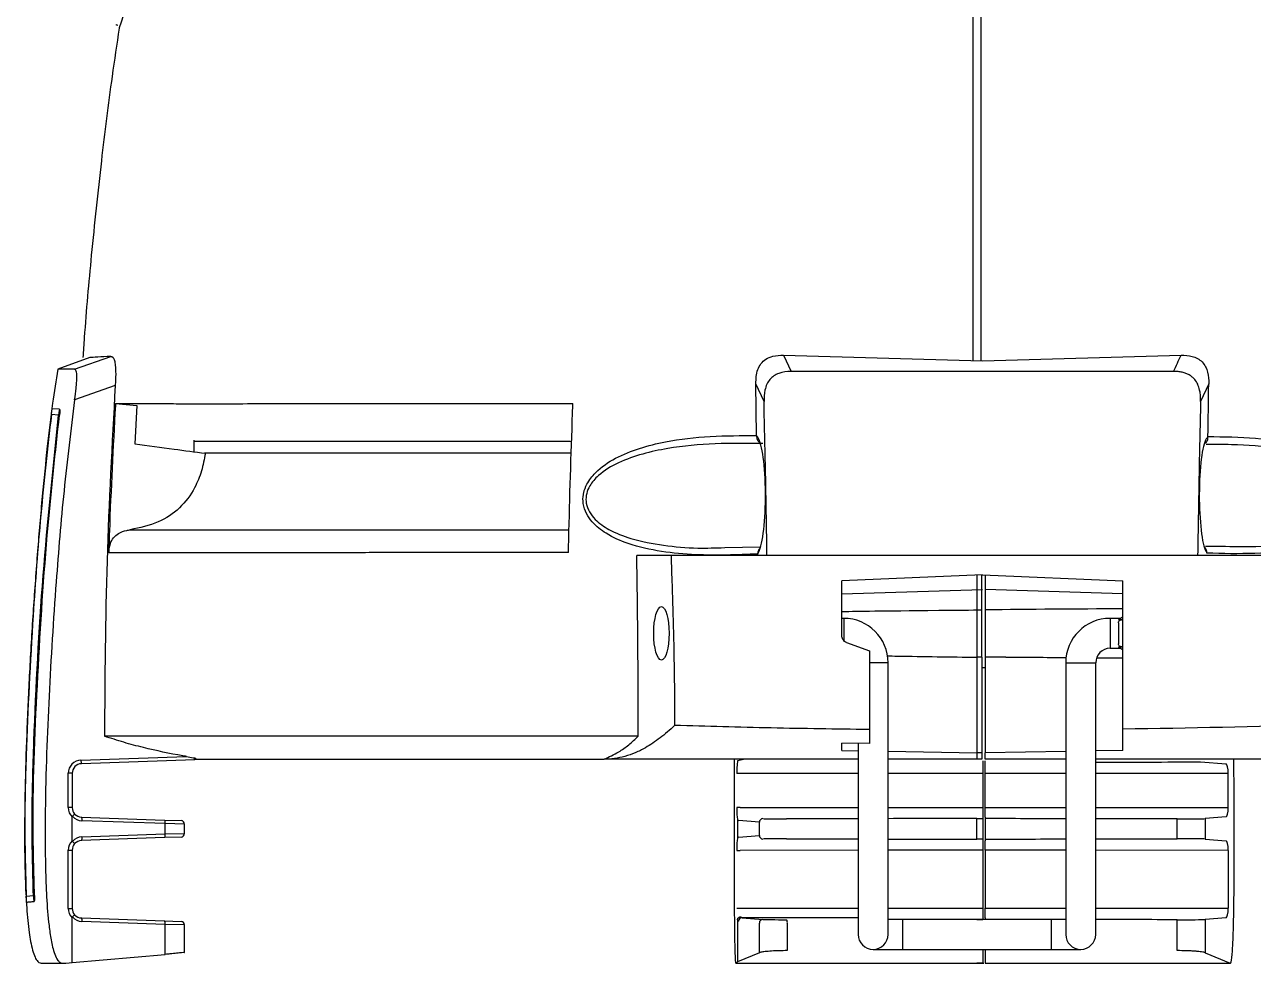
# Model space of a CAD drawing. Header units: inches. Extents: x 0.2 to 13.2, y 0.1 to 15.1.
# Drawn here: x 2.76 to 7.89, y 5.6 to 9.52 of the extents above; entities that cross this region are included whole.
import ezdxf

# ---------------------------------------------------------------- set-up
doc = ezdxf.new("R2010")
doc.units = ezdxf.units.IN
doc.header["$LTSCALE"] = 0.75
doc.header["$MEASUREMENT"] = 0
doc.layers.get('0').update_dxf_attribs({"linetype": 'CONTINUOUS'})

msp = doc.modelspace()

# ---------------------------------------------------------------- linework, layer by layer
for p, q in [((3.037, 8.1291), (2.9029, 8.0803)), ((2.9722, 8.0803), (3.1238, 8.1338)), ((5.9271, 8.1384), (6.7555, 8.1145)), ((5.9271, 8.1384), (5.9583, 8.0709)), ((6.7555, 8.1146), (7.5836, 8.1384)), ((2.9722, 8.0803), (2.9029, 8.0803)), ((6.7555, 8.0709), (5.9583, 8.0709)), ((7.5524, 8.0709), (6.7555, 8.0709)), ((3.1424, 8.0119), (2.9731, 7.9521)), ((5.8151, 7.8032), (5.8117, 8.0198)), ((5.8457, 7.9449), (5.8117, 8.0198)), ((7.699, 8.0198), (7.665, 7.9449)), ((2.9063, 7.8884), (2.8763, 7.891)), ((2.9101, 7.913), (2.8801, 7.9156)), ((3.1433, 7.9366), (3.1429, 7.9292)), ((3.1433, 7.9366), (3.2328, 7.9292)), ((3.2328, 7.9292), (3.2238, 7.7687)), ((3.4707, 7.7361), (3.4707, 7.7847)), ((5.8151, 7.8032), (5.8151, 7.7999)), ((5.0395, 7.7792), (3.4707, 7.7792)), ((7.6837, 7.7724), (7.6838, 7.7724)), ((5.6818, 7.3367), (5.8294, 7.3392)), ((5.8273, 7.3331), (5.8268, 7.3321)), ((7.6842, 7.3353), (7.6838, 7.3362)), ((7.685, 7.3431), (7.751, 7.3426)), ((5.4582, 7.3042), (5.3158, 7.3042)), ((6.7555, 7.3042), (5.4582, 7.3042)), ((5.8201, 7.3126), (5.8202, 7.3098)), ((8.181, 7.3042), (6.7555, 7.3042)), ((6.7555, 7.223), (6.1704, 7.1982)), ((6.7329, 7.2221), (6.7329, 6.8794)), ((6.7529, 6.8794), (6.7529, 7.2229)), ((6.7555, 7.2229), (7.3404, 7.1982)), ((6.7679, 7.2224), (6.7679, 6.8792)), ((6.1704, 7.1442), (6.7555, 7.1617)), ((7.3404, 7.1442), (6.7679, 7.1613)), ((6.1779, 7.0417), (6.1704, 7.0417)), ((6.1779, 7.0417), (6.1779, 6.9491)), ((7.3297, 7.0417), (7.2879, 7.0417)), ((7.2879, 7.0417), (7.2879, 6.9167)), ((7.3229, 7.0365), (7.3391, 7.0476)), ((7.3229, 7.0365), (7.3429, 7.0365)), ((7.3229, 7.0226), (7.3229, 6.9358)), ((6.1901, 6.9405), (6.2854, 6.9068)), ((7.2879, 6.9167), (7.3297, 6.9167)), ((7.3429, 6.9219), (7.3229, 6.9219)), ((7.3402, 6.9102), (7.3229, 6.9219)), ((6.7329, 6.8794), (6.7329, 6.4806)), ((6.7529, 6.8794), (6.7329, 6.8794)), ((6.7529, 6.8794), (6.7529, 6.4806)), ((6.8536, 6.8805), (6.7679, 6.8792)), ((6.7679, 6.8792), (6.7679, 6.4805)), ((6.3629, 6.8567), (6.285, 6.8567)), ((6.3629, 5.8467), (6.3629, 6.8567)), ((6.7679, 6.8355), (6.7529, 6.8355)), ((7.1029, 6.8567), (7.1029, 5.8467)), ((7.1029, 6.8567), (7.2279, 6.8567)), ((7.2279, 5.8467), (7.2279, 6.8567)), ((6.2854, 6.5783), (6.2854, 6.5203)), ((6.2854, 6.5203), (6.1704, 6.5211)), ((6.1704, 6.4909), (6.1704, 6.5211)), ((6.2379, 6.5206), (6.2379, 5.8467)), ((2.9996, 6.4505), (3.4386, 6.4659)), ((3.4736, 6.452), (3.0015, 6.4356)), ((3.4704, 6.4542), (5.1795, 6.4542)), ((6.2379, 6.4542), (5.1795, 6.4542)), ((5.1795, 6.4542), (5.1795, 6.4542)), ((5.7367, 6.4496), (5.7599, 6.4542)), ((6.1704, 6.4909), (6.2379, 6.4897)), ((6.3629, 6.4874), (6.7329, 6.4806)), ((6.7329, 6.4542), (6.3629, 6.4542)), ((6.7529, 6.4806), (6.7329, 6.4806)), ((6.7529, 6.4542), (6.7329, 6.4542)), ((6.7529, 6.4806), (6.7529, 6.4542)), ((7.1029, 6.4866), (6.7679, 6.4805)), ((7.1029, 6.4542), (6.7679, 6.4542)), ((7.3404, 6.4909), (7.2279, 6.4889)), ((8.474, 6.4542), (7.2279, 6.4542)), ((6.7579, 6.4481), (6.7579, 6.3949)), ((6.7679, 6.3949), (6.7679, 6.4481)), ((7.6639, 6.4434), (7.7714, 6.4346)), ((2.9466, 6.2528), (2.9466, 6.3956)), ((2.9629, 6.3956), (2.9466, 6.3956)), ((2.9629, 6.3956), (2.9629, 6.2528)), ((5.7467, 6.3946), (5.732, 6.3946)), ((6.2379, 6.3947), (5.7467, 6.3946)), ((6.7579, 6.3949), (6.3629, 6.3948)), ((6.7579, 6.3949), (6.7579, 6.2535)), ((6.7679, 6.2535), (6.7679, 6.3949)), ((7.1029, 6.3948), (6.7679, 6.3949)), ((7.7798, 6.3946), (7.2279, 6.3948)), ((7.7798, 6.2538), (7.7798, 6.3946)), ((2.9629, 6.2528), (2.9466, 6.2528)), ((5.7467, 6.2538), (5.732, 6.2538)), ((5.7467, 6.2538), (6.2379, 6.2537)), ((6.3629, 6.2536), (6.7579, 6.2535)), ((6.7579, 6.2535), (6.7579, 6.2135)), ((6.7679, 6.2535), (7.1029, 6.2536)), ((6.7679, 6.2135), (6.7679, 6.2535)), ((7.2279, 6.2537), (7.7798, 6.2538)), ((2.9629, 6.1147), (2.9629, 6.2137)), ((3.0015, 6.2129), (3.3482, 6.2008)), ((3.3506, 6.1858), (3.0038, 6.1979)), ((3.3482, 6.2008), (3.417, 6.1983)), ((5.7347, 6.2042), (5.7347, 6.1242)), ((5.8264, 6.1917), (5.74, 6.1988)), ((6.7329, 6.1919), (6.7329, 6.2069)), ((6.7329, 6.2069), (6.7579, 6.2069)), ((6.7579, 6.2135), (6.7579, 6.2069)), ((6.7579, 6.2069), (6.7579, 6.1919)), ((6.7679, 6.2135), (6.7679, 6.2067)), ((6.7679, 6.2067), (6.7679, 6.1218)), ((7.5679, 6.1231), (7.5679, 6.2053)), ((7.7714, 6.2138), (7.6843, 6.2067)), ((7.6843, 6.2067), (7.6843, 6.1217)), ((3.3506, 6.1427), (3.3506, 6.1858)), ((3.4315, 6.1834), (3.3506, 6.1858)), ((3.3506, 6.1427), (3.4315, 6.1451)), ((3.4315, 6.1451), (3.4315, 6.1834)), ((5.8264, 6.1367), (5.8264, 6.1917)), ((6.7329, 6.1365), (6.7329, 6.1919)), ((6.7579, 6.1919), (6.7579, 6.1365)), ((3.3482, 6.1277), (3.0015, 6.1156)), ((3.0038, 6.1305), (3.3506, 6.1427)), ((3.417, 6.1301), (3.3482, 6.1277)), ((5.74, 6.1296), (5.8264, 6.1367)), ((6.7329, 6.1215), (6.7329, 6.1365)), ((6.7579, 6.1215), (6.7329, 6.1215)), ((6.7579, 6.1365), (6.7579, 6.1215)), ((6.7579, 6.1215), (6.7579, 6.1149)), ((6.7579, 6.1149), (6.7579, 6.0749)), ((6.7679, 6.1218), (6.7679, 6.1149)), ((6.7679, 6.0749), (6.7679, 6.1149)), ((7.6843, 6.1217), (7.7714, 6.1146)), ((2.9466, 5.8328), (2.9466, 6.0756)), ((2.9466, 6.0756), (2.9629, 6.0756)), ((2.9629, 6.0756), (2.9629, 5.8328)), ((5.732, 6.0746), (5.7467, 6.0746)), ((6.2379, 6.0747), (5.7467, 6.0746)), ((6.7579, 6.0749), (6.3629, 6.0748)), ((6.7579, 6.0749), (6.7579, 5.8335)), ((6.7679, 6.0749), (6.7679, 5.8335)), ((7.1029, 6.0748), (6.7679, 6.0749)), ((7.7798, 6.0746), (7.2279, 6.0748)), ((7.7798, 6.0746), (7.7798, 5.8338)), ((2.7714, 5.8836), (2.8014, 5.8863)), ((6.2379, 5.8467), (6.2379, 5.7242)), ((6.3629, 5.7242), (6.3629, 5.8467)), ((7.1029, 5.8467), (7.1029, 5.7242)), ((7.2279, 5.7242), (7.2279, 5.8467)), ((2.9466, 5.8328), (2.9629, 5.8328)), ((2.9629, 5.6064), (2.9629, 5.7937)), ((3.0015, 5.7929), (3.3482, 5.7808)), ((5.732, 5.8338), (5.7467, 5.8338)), ((5.7467, 5.8338), (6.2379, 5.8337)), ((5.7546, 5.7938), (5.841, 5.7867)), ((6.2379, 5.7937), (5.7546, 5.7938)), ((6.3629, 5.8336), (6.7579, 5.8335)), ((6.4229, 5.7867), (6.3629, 5.7867)), ((7.0429, 5.7867), (6.4229, 5.7867)), ((6.4229, 5.7867), (6.4229, 5.6617)), ((6.7329, 5.7869), (6.7579, 5.7869)), ((6.7329, 5.7867), (6.7329, 5.7869)), ((6.7579, 5.8335), (6.7579, 5.7935)), ((6.7579, 5.7935), (6.7579, 5.7869)), ((6.7579, 5.7869), (6.7579, 5.7867)), ((6.7679, 5.8335), (7.1029, 5.8336)), ((6.7679, 5.7935), (6.7679, 5.8335)), ((6.7679, 5.7935), (6.7679, 5.7867)), ((7.1029, 5.7867), (7.0429, 5.7867)), ((7.0429, 5.7867), (7.0429, 5.6617)), ((7.2279, 5.8337), (7.7798, 5.8338)), ((7.7714, 5.7938), (7.6843, 5.7867)), ((7.6843, 5.7867), (7.6843, 5.6478)), ((3.3506, 5.7658), (3.0038, 5.7779)), ((3.3482, 5.7808), (3.417, 5.7783)), ((3.3506, 5.641), (3.3506, 5.7658)), ((3.4315, 5.7634), (3.3506, 5.7658)), ((3.4315, 5.6494), (3.4315, 5.7634)), ((5.7347, 5.7842), (5.7347, 5.6093)), ((5.8264, 5.6478), (5.8264, 5.7717)), ((5.9428, 5.7706), (5.9428, 5.6565)), ((7.5679, 5.6565), (7.5679, 5.7853)), ((2.9629, 5.6064), (3.3506, 5.641)), ((5.8264, 5.6478), (5.7347, 5.6093)), ((6.3004, 5.6617), (6.4229, 5.6617)), ((6.4229, 5.6617), (7.0429, 5.6617)), ((6.7579, 5.6617), (6.7579, 5.6565)), ((6.7579, 5.6565), (6.7579, 5.6042)), ((6.7679, 5.6617), (6.7679, 5.6565)), ((6.7679, 5.6565), (6.7679, 5.6042)), ((7.0429, 5.6617), (7.1654, 5.6617)), ((7.6843, 5.6478), (7.7881, 5.6042)), ((2.8393, 5.6037), (2.9279, 5.6037)), ((5.7289, 5.6037), (6.7328, 5.6037)), ((5.7347, 5.6093), (5.7296, 5.6042)), ((5.7296, 5.6042), (6.7329, 5.6042)), ((6.7292, 5.6037), (6.7615, 5.6037)), ((6.7579, 5.6042), (6.7329, 5.6042)), ((6.7678, 5.6037), (7.789, 5.6037)), ((6.7679, 5.6042), (7.7881, 5.6042))]:
    msp.add_line(p, q)
at = {"flags": 128}
msp.add_lwpolyline([(2.9366, 5.6042), (2.9507, 5.6054), (2.9629, 5.6064)], dxfattribs=at)
for centre, radius, start, end in [((6.1779, 6.8567), 0.185, 0, 90), ((7.2879, 6.8567), 0.185, 90, 180), ((7.2879, 6.8567), 0.06, 90, 180), ((3.0016, 6.3956), 0.055, 92, 180), ((3.0029, 6.3956), 0.04, 92, 180), ((3.0439, 6.4484), 0.0444, 177.1633, 196.7628), ((3.0016, 6.2528), 0.055, 180, 225.2913), ((3.0029, 6.2528), 0.04, 180, 222.1247), ((3.0057, 6.2528), 0.055, 220.6553, 268), ((3.0029, 6.2528), 0.04, 222.1247, 268), ((2.9823, 6.2022), 0.0219, 348.6318, 29.102), ((3.3291, 6.1901), 0.0219, 348.6318, 29.102), ((3.4165, 6.1834), 0.015, 1.8288, 88), ((5.8413, 6.1918), 0.0149, 90.8786, 180.3785), ((3.0016, 6.0756), 0.055, 134.7087, 180), ((3.0029, 6.0756), 0.04, 137.8753, 180), ((3.0057, 6.0756), 0.055, 92, 139.3447), ((3.0029, 6.0756), 0.04, 92, 137.8753), ((2.9823, 6.1262), 0.0219, 330.898, 11.3682), ((3.3291, 6.1383), 0.0219, 330.898, 11.3682), ((3.4165, 6.1451), 0.015, 272, 357.5879), ((5.8413, 6.1366), 0.0149, 179.6215, 269.1214), ((3.0016, 5.8328), 0.055, 180, 225.2913), ((3.0029, 5.8328), 0.04, 180, 222.1247), ((3.0057, 5.8328), 0.055, 220.6553, 268), ((3.0029, 5.8328), 0.04, 222.1247, 268), ((2.9823, 5.7822), 0.0219, 348.6318, 29.102), ((5.7549, 5.7789), 0.0149, 90.8786, 180.3785), ((5.8413, 5.7718), 0.0149, 90.8786, 180.3785), ((3.3291, 5.7701), 0.0219, 348.6318, 29.102), ((3.4165, 5.7634), 0.015, 1.8288, 88), ((5.9197, 5.774), 0.0234, 351.4785, 29.5884), ((6.3004, 5.7242), 0.0625, 180, 0), ((7.1654, 5.7242), 0.0625, 180, 0)]:
    msp.add_arc(centre, radius, start, end)
for centre, major_axis, ratio, start_param, end_param in [((5.8127, 7.5542), (0, 0.2461), 0.158387, 6.063548, 6.22267), ((5.8127, 7.5542), (0, 0.2461), 0.158387, 3.44239, 6.063548), ((7.6979, 7.5542), (0, 0.2423), 0.158385, 0.241008, 2.868784), ((7.6979, 7.5542), (0, 0.2423), 0.158385, 0.060715, 0.241008), ((5.8127, 7.5542), (0, 0.2461), 0.158387, 3.333158, 3.44239), ((7.6979, 7.5542), (0, 0.2423), 0.158385, 2.868784, 2.950192), ((7.8534, 6.9792), (3.4136, 0), 0.030245, 1.721668, 1.894428), ((7.8534, 6.9792), (3.4136, 0), 0.030245, 4.415136, 4.491089), ((7.8534, 6.9792), (3.4136, 0), 0.030245, 4.52922, 4.561518), ((5.7368, 6.3946), (0, 0.055), 0.087636, 0.017483, 1.570829), ((6.7579, 6.5004), (3.386, 0), 0.017455, 4.851645, 4.98327), ((7.7713, 6.3946), (0, 0.04), 0.213381, 4.712315, 6.265661), ((5.7368, 6.2538), (0, 0.055), 0.087636, 1.570764, 2.694068), ((7.7713, 6.2538), (0, 0.04), 0.213381, 3.159117, 4.712463), ((5.7402, 6.2538), (0, 0.055), 0.213381, 2.660886, 3.124068), ((5.9242, 6.207), (0.085, 0), 0.017455, 3.351032, 4.899392), ((6.7529, 6.1306), (4.3723, 0), 0.017455, 1.688857, 1.757799), ((6.7529, 6.1306), (4.3723, 0), 0.017455, 1.575371, 1.660113), ((6.7579, 6.1306), (4.3573, 0), 0.017455, 1.491536, 1.568501), ((6.7579, 6.1306), (4.3573, 0), 0.017455, 1.383794, 1.462721), ((7.5865, 6.207), (0.1, 0), 0.017455, 4.525386, 6.073746), ((5.7368, 6.0746), (0, 0.055), 0.087636, 0.447524, 1.570829), ((5.7402, 6.0746), (0, 0.055), 0.213381, 0.017524, 0.480706), ((5.9242, 6.1214), (0.085, 0), 0.017455, 1.383794, 2.932153), ((6.7529, 6.1978), (4.3723, 0), 0.017455, 4.525386, 4.594328), ((6.7529, 6.1978), (4.3723, 0), 0.017455, 4.623072, 4.707815), ((6.7579, 6.1978), (4.3573, 0), 0.017455, 4.714684, 4.791649), ((6.7579, 6.1978), (4.3573, 0), 0.017455, 4.820464, 4.899392), ((7.5865, 6.1214), (0.1, 0), 0.017455, 0.20944, 1.757799), ((7.7713, 6.0746), (0, 0.04), 0.213381, 4.712315, 6.265661), ((5.7548, 5.8338), (0, 0.04), 0.299943, 2.675472, 3.123998), ((5.9242, 5.787), (0.085, 0), 0.017455, 3.351032, 4.899392), ((6.7529, 5.7106), (4.3723, 0), 0.017455, 1.575371, 1.644014), ((6.7579, 5.7106), (4.3573, 0), 0.017455, 1.383794, 1.462721), ((7.5865, 5.787), (0.1, 0), 0.017455, 4.525386, 6.073746), ((7.7713, 5.8338), (0, 0.04), 0.213381, 3.159117, 4.712463), ((5.7402, 5.8338), (0, 0.055), 0.213381, 2.660886, 3.124068)]:
    msp.add_ellipse(centre, major_axis=major_axis, ratio=ratio, start_param=start_param, end_param=end_param)
msp.add_ellipse((5.4181, 6.9792), major_axis=(0, 0.1114), ratio=0.286749)
for points, knots in [([(6.7156, 14.2225), (6.7156, 14.0904), (6.7156, 13.9591), (6.7156, 13.698), (6.7156, 13.5682), (6.7156, 13.3101), (6.7156, 13.1818), (6.7156, 12.9263), (6.7156, 12.7992), (6.7156, 12.5461), (6.7156, 12.4202), (6.7156, 12.1699), (6.7156, 12.0455), (6.7156, 11.6733), (6.7156, 11.4266), (6.7156, 10.932), (6.7156, 10.6841), (6.7156, 10.1836), (6.7156, 9.9311), (6.7156, 9.5473), (6.7156, 9.4189), (6.7156, 9.1612), (6.7156, 9.0318), (6.7156, 8.6424), (6.7156, 8.3808), (6.7156, 8.1173)], [0, 0, 0, 0, 0.0625, 0.0625, 0.125, 0.125, 0.1875, 0.1875, 0.25, 0.25, 0.3125, 0.3125, 0.375, 0.375, 0.5, 0.5, 0.625, 0.625, 0.75, 0.75, 0.8125, 0.8125, 0.875, 0.875, 1, 1, 1, 1]), ([(6.7506, 8.1175), (6.7506, 8.1292), (6.7506, 8.3717), (6.7506, 8.8436), (6.7506, 9.5251), (6.7506, 10.199), (6.7506, 10.8628), (6.7506, 11.5235), (6.7506, 12.1282), (6.7506, 12.684), (6.7506, 13.1898), (6.7506, 13.703), (6.7506, 14.0495), (6.7506, 14.2225)], [0, 0, 0, 0, 0.005561, 0.115485, 0.225566, 0.33554, 0.447143, 0.5588, 0.670444, 0.752823, 0.835392, 0.917818, 1, 1, 1, 1]), ([(3.4459, 11.026), (3.4457, 11.0222), (3.4452, 11.0156), (3.4417, 10.9697), (3.4367, 10.9107), (3.4295, 10.8323), (3.4198, 10.7384), (3.4071, 10.6297), (3.3913, 10.5106), (3.3719, 10.3826), (3.3494, 10.2515), (3.3238, 10.1195), (3.2963, 9.9937), (3.2679, 9.8757), (3.2404, 9.7718), (3.2148, 9.6817), (3.1929, 9.6091), (3.1751, 9.5528), (3.1633, 9.5169), (3.1576, 9.4998), (3.1582, 9.5015), (3.1584, 9.502)], [0, 0, 0, 0, 0.072727, 0.12535, 0.1795, 0.232205, 0.286446, 0.339783, 0.394704, 0.449112, 0.505162, 0.560177, 0.616822, 0.670827, 0.726331, 0.778148, 0.831335, 0.88198, 0.93402, 0.984633, 1, 1, 1, 1]), ([(3.1586, 9.5021), (3.1486, 9.4351), (3.1212, 9.2511), (3.0817, 8.9354), (3.0435, 8.5723), (3.0188, 8.2987), (3.0094, 8.1564), (3.0076, 8.1285)], [0, 0, 0, 0, 0.147152, 0.403778, 0.690437, 0.939368, 1, 1, 1, 1]), ([(3.1444, 9.5168), (3.1446, 9.5168), (3.1467, 9.5169), (3.1493, 9.5159), (3.151, 9.5144), (3.1514, 9.514)], [0, 0, 0, 0, 0.091167, 0.798404, 1, 1, 1, 1]), ([(3.1238, 8.1338), (3.1043, 8.1326), (3.0651, 8.1302), (3.037, 8.1283), (3.0372, 8.1283), (3.0372, 8.1283)], [0, 0, 0, 0, 0.3738856, 0.7500781, 1, 1, 1, 1]), ([(3.1238, 8.1338), (3.1271, 8.1332), (3.1326, 8.1322), (3.1392, 8.1179), (3.143, 8.0969), (3.1447, 8.0646), (3.1438, 8.0354), (3.1426, 8.0157), (3.1424, 8.0119)], [0, 0, 0, 0, 0.238055, 0.395689, 0.554448, 0.6971, 0.941468, 1, 1, 1, 1]), ([(5.8117, 8.0198), (5.8125, 8.0398), (5.8137, 8.0693), (5.8318, 8.1043), (5.8538, 8.1245), (5.8867, 8.1376), (5.9122, 8.1381), (5.9271, 8.1384)], [0, 0, 0, 0, 0.30596, 0.450723, 0.596268, 0.76238, 1, 1, 1, 1]), ([(7.5524, 8.0709), (7.5576, 8.0822), (7.568, 8.1048), (7.5784, 8.1273), (7.5836, 8.1384)], [0, 0, 0, 0, 0.5047606, 1, 1, 1, 1]), ([(7.5836, 8.1384), (7.5993, 8.1389), (7.6148, 8.1379), (7.6377, 8.1318), (7.6452, 8.1289), (7.6592, 8.1212), (7.6658, 8.1163), (7.677, 8.1047), (7.6817, 8.0979), (7.6892, 8.0835), (7.692, 8.0759), (7.6981, 8.0521), (7.6993, 8.036), (7.699, 8.0198)], [0, 0, 0, 0, 0.25, 0.25, 0.375, 0.375, 0.5, 0.5, 0.625, 0.625, 0.75, 0.75, 1, 1, 1, 1]), ([(2.9029, 8.0803), (2.8953, 8.033), (2.8783, 7.9262), (2.8579, 7.7496), (2.8371, 7.5442), (2.8178, 7.3178), (2.8003, 7.0782), (2.7855, 6.8333), (2.7741, 6.5926), (2.7667, 6.3636), (2.7638, 6.1538), (2.7657, 5.9789), (2.772, 5.8409), (2.7814, 5.7406), (2.7929, 5.672), (2.8063, 5.6317), (2.8167, 5.613), (2.8288, 5.6043), (2.8359, 5.6039), (2.8393, 5.6037)], [0, 0, 0, 0, 0.057459, 0.129492, 0.212982, 0.304791, 0.401774, 0.500784, 0.598676, 0.690501, 0.77529, 0.85012, 0.900052, 0.940707, 0.970861, 0.983003, 0.991606, 0.996009, 1, 1, 1, 1]), ([(2.9731, 7.9521), (2.9753, 7.9687), (2.9787, 7.9936), (2.9816, 8.0252), (2.9826, 8.0466), (2.9819, 8.0628), (2.9791, 8.0777), (2.975, 8.0792), (2.9722, 8.0803)], [0, 0, 0, 0, 0.250803, 0.3780206, 0.5017875, 0.6243449, 0.7387798, 1, 1, 1, 1]), ([(5.9583, 8.0709), (5.9408, 8.0698), (5.9156, 8.0682), (5.8863, 8.0532), (5.8693, 8.0376), (5.8567, 8.0172), (5.8465, 7.9859), (5.846, 7.9611), (5.8457, 7.9449)], [0, 0, 0, 0, 0.268825, 0.385121, 0.499196, 0.617817, 0.750134, 1, 1, 1, 1]), ([(7.665, 7.9449), (7.6651, 7.9485), (7.6652, 7.9553), (7.6648, 7.9654), (7.664, 7.9751), (7.6628, 7.9842), (7.66, 7.9985), (7.6541, 8.017), (7.6428, 8.0354), (7.6303, 8.048), (7.6178, 8.0567), (7.6037, 8.0632), (7.588, 8.0677), (7.5707, 8.0704), (7.5587, 8.0707), (7.5524, 8.0709)], [0, 0, 0, 0, 0.054577, 0.10661, 0.156268, 0.203738, 0.24922, 0.381204, 0.499535, 0.575917, 0.651825, 0.730103, 0.813098, 0.902616, 1, 1, 1, 1]), ([(3.1424, 8.0119), (3.1291, 7.7686), (3.1025, 7.2818), (3.0991, 6.7943), (3.0975, 6.5503)], [0, 0, 0, 0, 0.499735, 1, 1, 1, 1]), ([(2.9731, 7.9521), (2.9575, 7.8261), (2.9263, 7.5739), (2.8926, 7.162), (2.8644, 6.7173), (2.8499, 6.319), (2.8504, 6), (2.8577, 5.8199), (2.8743, 5.7007), (2.8853, 5.6516), (2.8991, 5.6202), (2.9104, 5.6081), (2.9219, 5.6029), (2.9306, 5.6037), (2.9366, 5.6042)], [0, 0, 0, 0, 0.1597237, 0.319645, 0.5199149, 0.7203513, 0.8207324, 0.9213632, 0.9466262, 0.9721086, 0.9845123, 0.9891784, 0.9926191, 1, 1, 1, 1]), ([(3.1433, 7.9366), (3.1624, 7.9369), (3.2005, 7.9376), (3.2734, 7.9373), (3.3588, 7.9367), (3.4648, 7.9361), (3.5946, 7.9362), (3.7518, 7.9368), (3.9274, 7.9369), (4.1201, 7.9368), (4.3289, 7.9366), (4.5553, 7.9368), (4.7949, 7.9373), (4.9647, 7.9369), (5.0497, 7.9366)], [0, 0, 0, 0, 0.070998, 0.142226, 0.214231, 0.286532, 0.37348, 0.461051, 0.547999, 0.635509, 0.724628, 0.814244, 0.90692, 1, 1, 1, 1]), ([(5.8581, 7.3042), (5.8564, 7.4112), (5.853, 7.6254), (5.8481, 7.8384), (5.8457, 7.9449)], [0, 0, 0, 0, 0.499821, 1, 1, 1, 1]), ([(7.665, 7.9449), (7.6637, 7.8918), (7.6625, 7.8386), (7.6602, 7.732), (7.6591, 7.6787), (7.6561, 7.5184), (7.6542, 7.4114), (7.6526, 7.3042)], [0, 0, 0, 0, 0.25, 0.25, 0.5, 0.5, 1, 1, 1, 1]), ([(2.8763, 7.891), (2.8608, 7.7518), (2.8298, 7.4733), (2.795, 6.9992), (2.773, 6.567), (2.7631, 6.1767), (2.7686, 5.9814), (2.7714, 5.8836)], [0, 0, 0, 0, 0.208863, 0.417939, 0.708646, 0.854234, 1, 1, 1, 1]), ([(2.8014, 5.8863), (2.7986, 5.9931), (2.793, 6.2069), (2.8064, 6.6521), (2.8356, 7.2135), (2.883, 7.6661), (2.9063, 7.8884)], [0, 0, 0, 0, 0.159716, 0.319787, 0.665788, 1, 1, 1, 1]), ([(2.8057, 5.8866), (2.8032, 5.9829), (2.7951, 6.2879), (2.818, 6.8022), (2.8537, 7.3735), (2.8931, 7.7348), (2.9098, 7.8881)], [0, 0, 0, 0, 0.1439256, 0.4564033, 0.7694111, 1, 1, 1, 1]), ([(2.8763, 7.891), (2.8766, 7.8938), (2.8774, 7.8994), (2.8784, 7.9067), (2.8793, 7.9123), (2.8799, 7.9152), (2.88, 7.9155), (2.8801, 7.9156)], [0, 0, 0, 0, 0.214594, 0.429146, 0.644775, 0.861798, 1, 1, 1, 1]), ([(2.9101, 7.913), (2.91, 7.9127), (2.9097, 7.9121), (2.909, 7.9078), (2.908, 7.9015), (2.9071, 7.8946), (2.9065, 7.8901), (2.9063, 7.8884)], [0, 0, 0, 0, 0.217716, 0.435429, 0.653079, 0.869724, 1, 1, 1, 1]), ([(2.9101, 7.913), (2.9104, 7.9127), (2.911, 7.9121), (2.9113, 7.9077), (2.9111, 7.9014), (2.9106, 7.8944), (2.91, 7.8899), (2.9098, 7.8881)], [0, 0, 0, 0, 0.215553, 0.43111, 0.646575, 0.862054, 1, 1, 1, 1]), ([(3.1429, 7.9292), (3.1336, 7.7543), (3.1227, 7.5497), (3.116, 7.3449), (3.1151, 7.3153)], [0, 0, 0, 0, 0.855272, 1, 1, 1, 1]), ([(5.031, 7.3168), (5.0316, 7.3459), (5.0362, 7.5503), (5.0427, 7.7569), (5.0496, 7.9341), (5.0497, 7.9366)], [0, 0, 0, 0, 0.1408638, 0.9880298, 1, 1, 1, 1]), ([(5.8202, 7.3098), (5.7333, 7.3064), (5.5976, 7.3012), (5.4175, 7.318), (5.2913, 7.3457), (5.1939, 7.388), (5.1358, 7.4332), (5.1042, 7.4773), (5.0906, 7.5175), (5.0911, 7.5481), (5.0964, 7.5752), (5.1093, 7.6088), (5.1519, 7.6627), (5.228, 7.7135), (5.3275, 7.753), (5.4591, 7.785), (5.6219, 7.8038), (5.7504, 7.8034), (5.8151, 7.8032)], [0, 0, 0, 0, 0.155181, 0.242407, 0.330958, 0.394178, 0.44011, 0.465818, 0.491341, 0.513103, 0.517073, 0.538788, 0.574116, 0.636426, 0.702442, 0.769911, 0.884218, 1, 1, 1, 1]), ([(5.8151, 7.7999), (5.8153, 7.7969), (5.8157, 7.7909), (5.8193, 7.7831), (5.8235, 7.7775), (5.8269, 7.7756), (5.828, 7.7749)], [0, 0, 0, 0, 0.276603, 0.552568, 0.844828, 1, 1, 1, 1]), ([(7.6841, 7.7721), (7.6848, 7.7725), (7.6876, 7.7742), (7.6913, 7.7794), (7.6949, 7.7872), (7.6953, 7.7931), (7.6956, 7.7961)], [0, 0, 0, 0, 0.095099, 0.407379, 0.703373, 1, 1, 1, 1]), ([(7.6956, 7.799), (7.7621, 7.7994), (7.8284, 7.7975), (7.9587, 7.7867), (8.0229, 7.7779), (8.1173, 7.7559), (8.1485, 7.7471), (8.1946, 7.7305), (8.2098, 7.7245), (8.2396, 7.711), (8.2541, 7.7037), (8.2824, 7.6872), (8.2962, 7.6782), (8.3226, 7.6576), (8.3349, 7.6463), (8.3515, 7.6271), (8.3568, 7.6203), (8.3662, 7.6059), (8.3704, 7.5984), (8.3775, 7.5826), (8.3804, 7.5742), (8.3843, 7.5571), (8.3854, 7.5484), (8.3855, 7.5307), (8.3846, 7.5221), (8.3809, 7.5052), (8.3781, 7.497), (8.3711, 7.4814), (8.3669, 7.474), (8.3576, 7.4601), (8.3524, 7.4537), (8.336, 7.4355), (8.3235, 7.4247), (8.2972, 7.4057), (8.2834, 7.3974), (8.2548, 7.3824), (8.2401, 7.3759), (8.2103, 7.3642), (8.1952, 7.359), (8.1493, 7.345), (8.1179, 7.3379), (8.0221, 7.3207), (7.9567, 7.3151), (7.8245, 7.3102), (7.7578, 7.311), (7.6905, 7.3138)], [0, 0, 0, 0, 0.125, 0.125, 0.25, 0.25, 0.3125, 0.3125, 0.34375, 0.34375, 0.375, 0.375, 0.40625, 0.40625, 0.4375, 0.4375, 0.453125, 0.453125, 0.46875, 0.46875, 0.484375, 0.484375, 0.5, 0.5, 0.515625, 0.515625, 0.53125, 0.53125, 0.546875, 0.546875, 0.5625, 0.5625, 0.59375, 0.59375, 0.625, 0.625, 0.65625, 0.65625, 0.6875, 0.6875, 0.75, 0.75, 0.875, 0.875, 1, 1, 1, 1]), ([(3.2238, 7.7687), (3.2784, 7.7615), (3.3764, 7.7485), (3.4744, 7.7356), (3.5179, 7.7299)], [0, 0, 0, 0, 0.556649, 1, 1, 1, 1]), ([(5.8407, 7.7703), (5.7742, 7.7711), (5.6408, 7.7728), (5.4737, 7.7571), (5.3393, 7.7287), (5.2408, 7.6943), (5.1647, 7.6496), (5.1218, 7.6015), (5.1051, 7.563), (5.103, 7.5377), (5.1063, 7.5114), (5.1168, 7.4838), (5.1483, 7.4447), (5.2063, 7.4049), (5.3023, 7.3679), (5.4274, 7.3443), (5.5582, 7.3324), (5.6444, 7.3354), (5.6818, 7.3367)], [0, 0, 0, 0, 0.132532, 0.266235, 0.338611, 0.411996, 0.478653, 0.515402, 0.537418, 0.558852, 0.56316, 0.588945, 0.615536, 0.664234, 0.73258, 0.828183, 0.925473, 1, 1, 1, 1]), ([(7.751, 7.3426), (7.7993, 7.3414), (7.9068, 7.3388), (8.0442, 7.3507), (8.1636, 7.3735), (8.2464, 7.4004), (8.3114, 7.4359), (8.3501, 7.4722), (8.3692, 7.5079), (8.3749, 7.54), (8.3677, 7.5761), (8.3425, 7.6174), (8.2799, 7.6698), (8.1595, 7.7209), (7.9895, 7.7543), (7.8248, 7.7664), (7.723, 7.7664), (7.6877, 7.7664)], [0, 0, 0, 0, 0.097533, 0.216963, 0.283067, 0.350078, 0.398446, 0.437581, 0.457983, 0.4792, 0.500457, 0.528139, 0.573175, 0.663507, 0.794578, 0.928638, 1, 1, 1, 1]), ([(3.5179, 7.7299), (3.5132, 7.7051), (3.5038, 7.6556), (3.4718, 7.5757), (3.414, 7.4976), (3.3191, 7.4352), (3.2446, 7.4195), (3.2047, 7.4112)], [0, 0, 0, 0, 0.155978, 0.311569, 0.52986, 0.748429, 1, 1, 1, 1]), ([(5.0432, 7.7305), (4.9818, 7.7305), (4.8056, 7.7305), (4.5392, 7.7305), (4.2496, 7.7305), (4.0148, 7.7305), (3.8293, 7.7305), (3.6866, 7.7305), (3.5792, 7.7305), (3.5322, 7.7305), (3.5137, 7.7305)], [0, 0, 0, 0, 0.083716, 0.24039, 0.397421, 0.552396, 0.673564, 0.796226, 0.919654, 1, 1, 1, 1]), ([(3.1151, 7.3153), (3.1163, 7.3283), (3.1185, 7.3504), (3.1343, 7.3782), (3.158, 7.3982), (3.1831, 7.4075), (3.1999, 7.4103), (3.2047, 7.4111)], [0, 0, 0, 0, 0.2669445, 0.4558246, 0.6450389, 0.8986772, 1, 1, 1, 1]), ([(3.2047, 7.4111), (3.2373, 7.4112), (3.3023, 7.4113), (3.4364, 7.4113), (3.5498, 7.4113), (3.6062, 7.4113)], [0, 0, 0, 0, 0.3343079, 0.6685449, 1, 1, 1, 1]), ([(3.6062, 7.4113), (3.6486, 7.4113), (3.7334, 7.4113), (3.8317, 7.4113), (3.8809, 7.4113)], [0, 0, 0, 0, 0.500014, 1, 1, 1, 1]), ([(3.8809, 7.4113), (3.9013, 7.4113), (3.9421, 7.4113), (3.985, 7.4112), (4.0065, 7.4112)], [0, 0, 0, 0, 0.499289, 1, 1, 1, 1]), ([(4.0065, 7.4112), (4.0836, 7.4112), (4.2375, 7.4112), (4.4115, 7.4111), (4.4982, 7.4111)], [0, 0, 0, 0, 0.501628, 1, 1, 1, 1]), ([(4.4982, 7.4111), (4.5119, 7.4111), (4.5395, 7.4111), (4.5674, 7.4111), (4.5813, 7.4111)], [0, 0, 0, 0, 0.500072, 1, 1, 1, 1]), ([(4.5813, 7.4111), (4.6598, 7.411), (4.8056, 7.411), (4.9613, 7.411), (5.0332, 7.411)], [0, 0, 0, 0, 0.538293, 1, 1, 1, 1]), ([(5.8274, 7.3321), (5.8263, 7.331), (5.8235, 7.3281), (5.8207, 7.3213), (5.8203, 7.3155), (5.8201, 7.3126)], [0, 0, 0, 0, 0.254882, 0.62704, 1, 1, 1, 1]), ([(7.6906, 7.3163), (7.6904, 7.3192), (7.6901, 7.325), (7.6871, 7.332), (7.6841, 7.3351), (7.6828, 7.3364)], [0, 0, 0, 0, 0.358486, 0.716264, 1, 1, 1, 1]), ([(3.534, 7.3143), (3.4746, 7.3144), (3.3553, 7.3145), (3.2154, 7.3149), (3.1485, 7.3152), (3.1151, 7.3153)], [0, 0, 0, 0, 0.331778, 0.666034, 1, 1, 1, 1]), ([(3.8154, 7.3146), (3.7646, 7.3145), (3.6639, 7.3144), (3.5771, 7.3143), (3.534, 7.3143)], [0, 0, 0, 0, 0.504396, 1, 1, 1, 1]), ([(3.944, 7.3148), (3.922, 7.3148), (3.8781, 7.3147), (3.8363, 7.3146), (3.8154, 7.3146)], [0, 0, 0, 0, 0.502172, 1, 1, 1, 1]), ([(4.447, 7.3161), (4.358, 7.3158), (4.18, 7.3154), (4.0227, 7.315), (3.944, 7.3148)], [0, 0, 0, 0, 0.499834, 1, 1, 1, 1]), ([(4.5318, 7.3163), (4.5176, 7.3162), (4.4891, 7.3161), (4.461, 7.3161), (4.447, 7.3161)], [0, 0, 0, 0, 0.499933, 1, 1, 1, 1]), ([(5.031, 7.3168), (4.945, 7.3168), (4.7732, 7.3167), (4.6123, 7.3164), (4.5318, 7.3163)], [0, 0, 0, 0, 0.500224, 1, 1, 1, 1]), ([(5.3215, 6.5504), (5.3213, 6.6761), (5.3211, 6.9275), (5.3176, 7.1786), (5.3158, 7.3042)], [0, 0, 0, 0, 0.4997552, 1, 1, 1, 1]), ([(5.4582, 7.3042), (5.4611, 7.2207), (5.4672, 7.0478), (5.472, 6.811), (5.4729, 6.6579), (5.4733, 6.595)], [0, 0, 0, 0, 0.354665, 0.734886, 1, 1, 1, 1]), ([(6.1704, 6.9684), (6.1704, 6.9731), (6.1704, 7.0498), (6.1704, 7.1263), (6.1704, 7.1982)], [0, 0, 0, 0, 0.060514, 1, 1, 1, 1]), ([(7.3404, 6.5797), (7.3404, 6.6978), (7.3404, 6.7932), (7.3404, 6.9843), (7.3404, 7.0798), (7.3404, 7.1982)], [0, 0, 0, 0, 0.5, 0.5, 1, 1, 1, 1]), ([(6.1704, 7.0704), (6.2474, 7.0716), (6.3447, 7.0732), (6.7166, 7.0765), (6.7529, 7.0769)], [0, 0, 0, 0, 0.7638933, 0.9648131, 0.9648131, 0.9648131, 0.9648131]), ([(7.3229, 7.0226), (7.3231, 7.0249), (7.3235, 7.0289), (7.3273, 7.0331), (7.3325, 7.0354), (7.3381, 7.0364), (7.3416, 7.0365), (7.3429, 7.0365)], [0, 0, 0, 0, 0.287921, 0.494979, 0.70301, 0.889448, 1, 1, 1, 1]), ([(6.1901, 6.9405), (6.187, 6.9419), (6.181, 6.9448), (6.1743, 6.9526), (6.1708, 6.9608), (6.1705, 6.9663), (6.1704, 6.9684)], [0, 0, 0, 0, 0.2753246, 0.5506821, 0.825326, 1, 1, 1, 1]), ([(7.3429, 6.9219), (7.3408, 6.922), (7.3366, 6.9222), (7.3311, 6.9235), (7.3268, 6.9258), (7.3235, 6.9297), (7.3231, 6.9335), (7.3229, 6.9358)], [0, 0, 0, 0, 0.176038, 0.352003, 0.530065, 0.718745, 1, 1, 1, 1]), ([(6.2854, 6.9068), (6.2854, 6.8446), (6.2854, 6.7352), (6.2854, 6.6256), (6.2854, 6.5783)], [0, 0, 0, 0, 0.568639, 1, 1, 1, 1]), ([(6.3574, 6.8851), (6.3721, 6.8848), (6.4972, 6.8829), (6.6224, 6.881), (6.7329, 6.8794)], [0, 0, 0, 0, 0.117168, 1, 1, 1, 1]), ([(5.4733, 6.595), (5.4532, 6.5769), (5.413, 6.5407), (5.3581, 6.5048), (5.309, 6.4804), (5.2661, 6.4654), (5.2229, 6.4559), (5.194, 6.4548), (5.1795, 6.4542)], [0, 0, 0, 0, 0.208801, 0.418149, 0.563127, 0.708317, 0.854049, 1, 1, 1, 1]), ([(6.2854, 6.5783), (6.2839, 6.5783), (6.147, 6.5798), (5.8744, 6.5838), (5.6072, 6.5913), (5.4733, 6.595)], [0, 0, 0, 0, 0.005481, 0.501597, 1, 1, 1, 1]), ([(5.3215, 6.5504), (5.2128, 6.5504), (4.9944, 6.5503), (4.6986, 6.5502), (4.4296, 6.5503), (4.1869, 6.5503), (3.9597, 6.5504), (3.7536, 6.5505), (3.5707, 6.5505), (3.4107, 6.5505), (3.2733, 6.5504), (3.1687, 6.5504), (3.1186, 6.5504), (3.0975, 6.5503)], [0, 0, 0, 0, 0.101607, 0.204124, 0.293668, 0.383833, 0.47597, 0.568792, 0.658049, 0.747933, 0.83979, 0.932327, 1, 1, 1, 1]), ([(3.4386, 6.4659), (3.4336, 6.4667), (3.3735, 6.4772), (3.2863, 6.4955), (3.1777, 6.5242), (3.1242, 6.5416), (3.0975, 6.5503)], [0, 0, 0, 0, 0.043284, 0.52033, 0.759954, 1, 1, 1, 1]), ([(5.1795, 6.4542), (5.1999, 6.4638), (5.2343, 6.4798), (5.2817, 6.5126), (5.3084, 6.538), (5.3215, 6.5504)], [0, 0, 0, 0, 0.4273062, 0.719303, 1, 1, 1, 1]), ([(3.4386, 6.4659), (3.4485, 6.4642), (3.4611, 6.462), (3.4738, 6.46), (3.4766, 6.4595)], [0, 0, 0, 0, 0.78047, 1, 1, 1, 1]), ([(3.4766, 6.4595), (3.4763, 6.4581), (3.4758, 6.4553), (3.4749, 6.4532), (3.4742, 6.4522), (3.4738, 6.4521), (3.4736, 6.452)], [0, 0, 0, 0, 0.3267324, 0.6530182, 0.8240132, 1, 1, 1, 1]), ([(5.7296, 5.6042), (5.7294, 5.6039), (5.7289, 5.6034), (5.7282, 5.6064), (5.7273, 5.6144), (5.7258, 5.642), (5.724, 5.7215), (5.7229, 5.8484), (5.7222, 6.0585), (5.7224, 6.2608), (5.723, 6.4097), (5.7232, 6.4542)], [0, 0, 0, 0, 0.009102, 0.01822, 0.030446, 0.052711, 0.128431, 0.308024, 0.48962, 0.847487, 1, 1, 1, 1]), ([(6.7329, 6.4806), (6.7329, 6.473), (6.7329, 6.4579), (6.7329, 6.4554), (6.7329, 6.4542)], [0, 0, 0, 0, 0.498712, 1, 1, 1, 1]), ([(6.7679, 6.4542), (6.7679, 6.4542), (6.7679, 6.4566), (6.7679, 6.4655), (6.7679, 6.4721), (6.7679, 6.4805)], [0, 0, 0, 0, 0.5, 0.5, 1, 1, 1, 1]), ([(7.7881, 5.6042), (7.7886, 5.6039), (7.7898, 5.6034), (7.7914, 5.6064), (7.793, 5.612), (7.795, 5.6239), (7.7971, 5.6458), (7.8004, 5.7), (7.8031, 5.7957), (7.8049, 5.9389), (7.8054, 6.1267), (7.8049, 6.302), (7.8038, 6.4182), (7.8034, 6.4542)], [0, 0, 0, 0, 0.00928, 0.018502, 0.028705, 0.040607, 0.070859, 0.110626, 0.233801, 0.39992, 0.602061, 0.876383, 1, 1, 1, 1]), ([(2.964, 6.217), (2.9638, 6.2167), (2.9632, 6.2161), (2.9629, 6.215), (2.9629, 6.2141), (2.9629, 6.2137)], [0, 0, 0, 0, 0.297484, 0.679934, 1, 1, 1, 1]), ([(2.9732, 6.226), (2.9732, 6.226), (2.9732, 6.226), (2.9732, 6.2259), (2.9726, 6.2251), (2.9706, 6.2231), (2.9676, 6.2203), (2.9652, 6.2181), (2.964, 6.217)], [0, 0, 0, 0, 0.014294, 0.059245, 0.295665, 0.530715, 0.765351, 1, 1, 1, 1]), ([(5.7347, 6.2051), (5.7347, 6.2049), (5.7347, 6.2046), (5.7347, 6.2043), (5.7347, 6.2042)], [0, 0, 0, 0, 0.730559, 1, 1, 1, 1]), ([(2.9629, 6.1147), (2.9629, 6.1142), (2.9629, 6.1132), (2.9634, 6.1121), (2.9639, 6.1116), (2.964, 6.1114)], [0, 0, 0, 0, 0.410528, 0.825604, 1, 1, 1, 1]), ([(2.964, 6.1114), (2.9652, 6.1103), (2.9676, 6.1081), (2.9706, 6.1053), (2.9726, 6.1033), (2.9732, 6.1026), (2.9732, 6.1024), (2.9732, 6.1024), (2.9732, 6.1024)], [0, 0, 0, 0, 0.234649, 0.469285, 0.704335, 0.940755, 0.985706, 1, 1, 1, 1]), ([(5.7347, 6.1242), (5.7347, 6.124), (5.7347, 6.1237), (5.7347, 6.1234), (5.7347, 6.1234)], [0, 0, 0, 0, 0.73095, 1, 1, 1, 1]), ([(2.7734, 5.8589), (2.7733, 5.8592), (2.7731, 5.8597), (2.7727, 5.864), (2.7722, 5.8704), (2.7717, 5.8773), (2.7715, 5.8819), (2.7714, 5.8836)], [0, 0, 0, 0, 0.217017, 0.434074, 0.650101, 0.86469, 1, 1, 1, 1]), ([(2.7734, 5.8589), (2.7771, 5.8592), (2.7829, 5.8597), (2.7985, 5.8611), (2.8042, 5.8616)], [0, 0, 0, 0, 0.6352108, 1, 1, 1, 1]), ([(2.8014, 5.8863), (2.8015, 5.8835), (2.8018, 5.8779), (2.8023, 5.8705), (2.8028, 5.8649), (2.8032, 5.8619), (2.8033, 5.8617), (2.8034, 5.8615)], [0, 0, 0, 0, 0.213755, 0.42751, 0.641399, 0.856355, 1, 1, 1, 1]), ([(2.8057, 5.8866), (2.8058, 5.8838), (2.8061, 5.8782), (2.806, 5.8707), (2.8056, 5.865), (2.8049, 5.8621), (2.8044, 5.8617), (2.8042, 5.8616)], [0, 0, 0, 0, 0.215893, 0.431782, 0.647741, 0.863688, 1, 1, 1, 1]), ([(2.964, 5.797), (2.9638, 5.7967), (2.9632, 5.7961), (2.9629, 5.795), (2.9629, 5.7941), (2.9629, 5.7937)], [0, 0, 0, 0, 0.297484, 0.679934, 1, 1, 1, 1]), ([(2.964, 5.797), (2.9652, 5.7981), (2.9676, 5.8003), (2.9706, 5.8031), (2.9726, 5.8051), (2.9732, 5.8059), (2.9732, 5.806), (2.9732, 5.806), (2.9732, 5.806)], [0, 0, 0, 0, 0.234649, 0.469285, 0.704335, 0.940755, 0.985706, 1, 1, 1, 1]), ([(5.7347, 5.7851), (5.7351, 5.7866), (5.7357, 5.7896), (5.7387, 5.7935), (5.7427, 5.7965), (5.7465, 5.7977), (5.7487, 5.798), (5.7493, 5.7981), (5.7495, 5.7981)], [0, 0, 0, 0, 0.22898, 0.457957, 0.687044, 0.916548, 0.981387, 1, 1, 1, 1]), ([(5.7347, 5.7851), (5.7347, 5.7849), (5.7347, 5.7846), (5.7347, 5.7843), (5.7347, 5.7842)], [0, 0, 0, 0, 0.730559, 1, 1, 1, 1]), ([(3.4301, 5.6494), (3.4304, 5.6493), (3.4312, 5.6491), (3.4204, 5.6478), (3.3996, 5.6456), (3.3745, 5.6431), (3.3571, 5.6416), (3.3506, 5.641)], [0, 0, 0, 0, 0.120554, 0.363866, 0.607621, 0.852293, 1, 1, 1, 1]), ([(5.9428, 5.6565), (5.9316, 5.6564), (5.9091, 5.6562), (5.8766, 5.6547), (5.8496, 5.6524), (5.833, 5.65), (5.8282, 5.6484), (5.8264, 5.6478)], [0, 0, 0, 0, 0.21674, 0.433466, 0.650587, 0.868524, 1, 1, 1, 1]), ([(7.6843, 5.6478), (7.683, 5.6484), (7.6811, 5.649), (7.676, 5.6501), (7.6729, 5.6506), (7.6657, 5.6517), (7.6616, 5.6522), (7.6525, 5.6531), (7.6474, 5.6535), (7.6367, 5.6544), (7.631, 5.6547), (7.6191, 5.6553), (7.6129, 5.6556), (7.594, 5.6563), (7.5808, 5.6565), (7.5679, 5.6565)], [0, 0, 0, 0, 0.125, 0.125, 0.25, 0.25, 0.375, 0.375, 0.5, 0.5, 0.625, 0.625, 0.75, 0.75, 1, 1, 1, 1])]:
    msp.add_open_spline(points, degree=3, knots=knots)
for points in [[(7.6956, 7.799), (7.6966, 7.8727), (7.6977, 7.9462), (7.699, 8.0198)], [(7.6956, 7.7961), (7.6956, 7.7971), (7.6956, 7.7981), (7.6956, 7.799)], [(7.6905, 7.3138), (7.6906, 7.3146), (7.6906, 7.3155), (7.6906, 7.3163)], [(8.1658, 6.5992), (7.8939, 6.5898), (7.6188, 6.5834), (7.3404, 6.5797)], [(7.3404, 6.4909), (7.3404, 6.5126), (7.3404, 6.5428), (7.3404, 6.5797)]]:
    msp.add_open_spline(points, degree=3)

doc.saveas('drawing.dxf')
